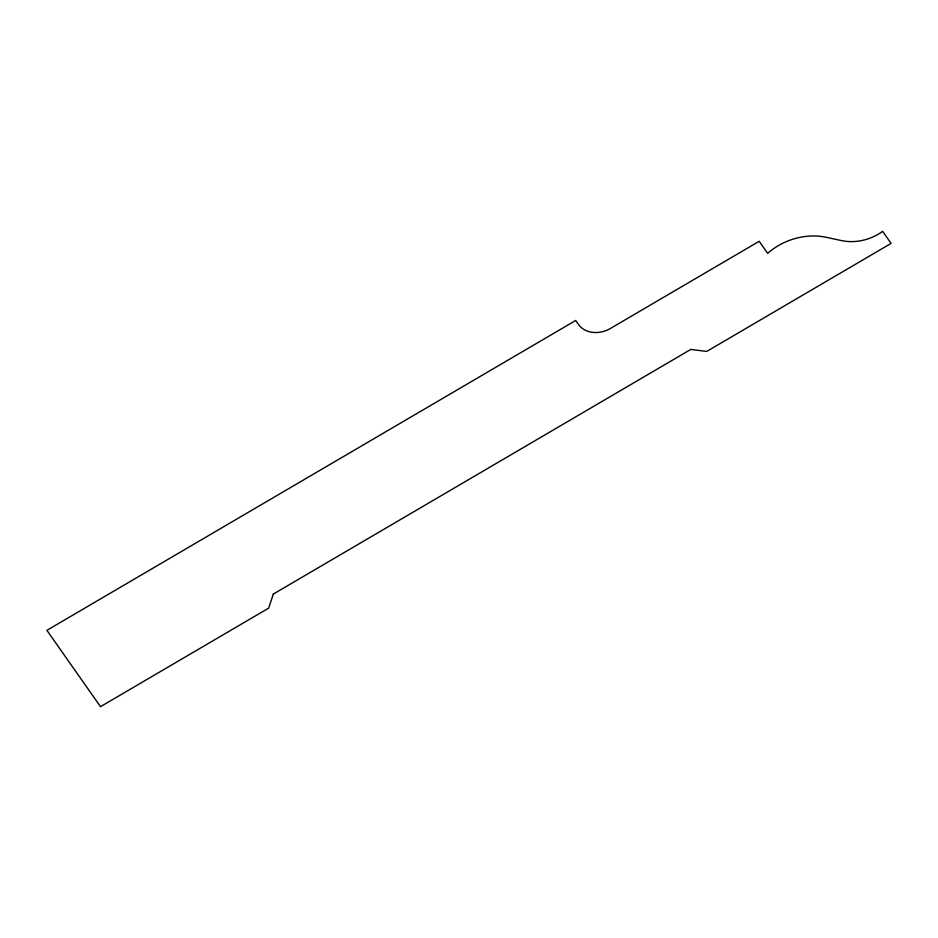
<?xml version="1.0" encoding="UTF-8"?>
<svg xmlns="http://www.w3.org/2000/svg" width="938" height="938" viewBox="0 0 938 938"><rect width="100%" height="100%" fill="white"/><g stroke="black" fill="none" stroke-linecap="round" stroke-linejoin="round"><path stroke-width="1.41" d="M273.31 594.071L268.678 608.117L100.507 706.666L46.9 630.336L575.674 320.479L578.488 324.501A23.966 19.44 -21 0 0 610.31 328.535L759.194 241.289L767.659 253.342A57.968 47.017 -21 0 1 826.46 237.337L841.492 240.585A44.156 35.808 -21 0 0 882.635 231.334L891.1 243.388L706.713 351.433L690.802 349.417L273.31 594.071"/></g></svg>
